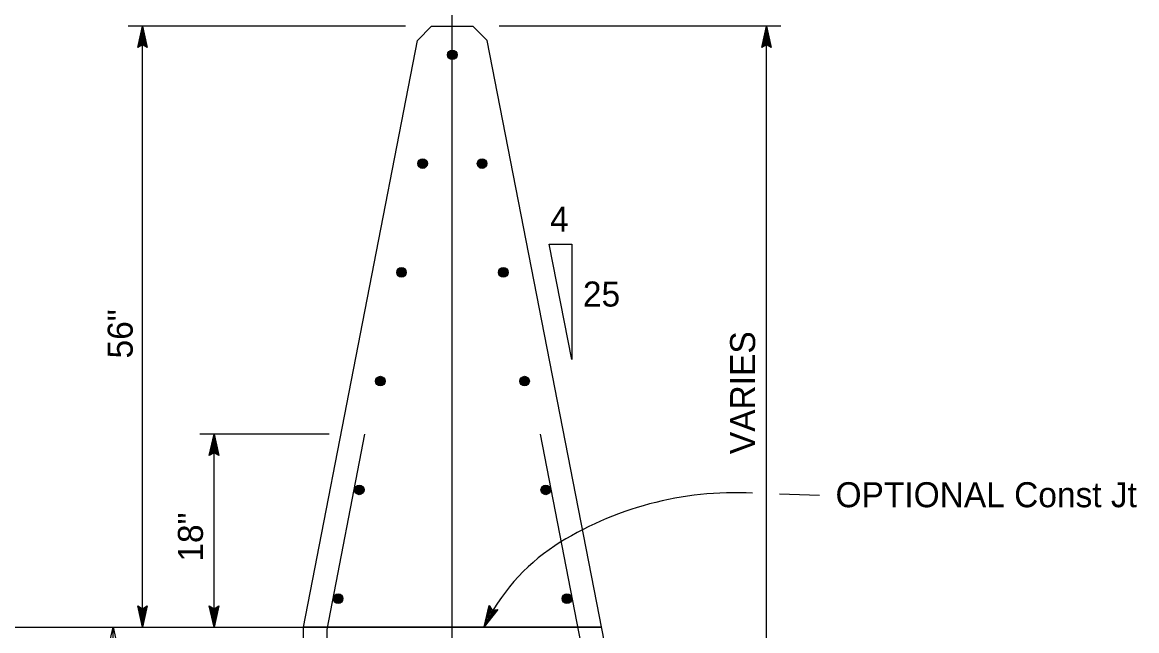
# Model space of a CAD drawing. Extents: x -894 to 866, y -476 to 714.
# Drawn here: x -646.2 to -334.6, y 341.2 to 511.3 of the extents above; entities that cross this region are included whole.
import ezdxf

# ---------------------------------------------------------------- set-up
doc = ezdxf.new("R2010")
doc.units = 0
for name, color, linetype in [('56 Stage 3 Anno', 7, 'Continuous'), ('57 Undefined', 7, 'Continuous'), ('60 Nongeo Data', 7, 'Continuous')]:
    doc.layers.add(name, color=color, linetype=linetype)

msp = doc.modelspace()

# ---------------------------------------------------------------- linework, layer by layer
at = {"layer": '56 Stage 3 Anno'}
for p, q in [((-525.95, 195.2), (-525.95, 549.41)), ((-539.02, 510.2), (-616.57, 510.2)), ((-613.9, 504.2), (-612.57, 510.2)), ((-613.55, 504.42), (-612.57, 508.82)), ((-612.57, 342.2), (-612.57, 510.2)), ((-612.57, 510.2), (-612.57, 510.2)), ((-612.57, 510.2), (-611.23, 504.2)), ((-612.56, 508.81), (-611.59, 504.43)), ((-434.1, 510.2), (-512.87, 510.2)), ((-439.44, 504.2), (-438.1, 510.2)), ((-439.08, 504.42), (-438.1, 508.82)), ((-438.1, 510.2), (-438.1, 510.2)), ((-438.1, 510.2), (-436.77, 504.2)), ((-438.1, 207.2), (-438.1, 510.2)), ((-438.09, 508.81), (-437.12, 504.43)), ((-612.57, 505), (-613.9, 504.2)), ((-613.19, 504.65), (-612.57, 507.44)), ((-612.84, 504.83), (-612.57, 506.06)), ((-612.57, 507.44), (-611.94, 504.61)), ((-612.57, 506.06), (-612.3, 504.85)), ((-611.23, 504.2), (-612.57, 505)), ((-438.1, 505), (-439.44, 504.2)), ((-438.72, 504.65), (-438.1, 507.44)), ((-438.37, 504.83), (-438.1, 506.06)), ((-438.1, 507.44), (-437.47, 504.61)), ((-438.1, 506.06), (-437.83, 504.85)), ((-436.77, 504.2), (-438.1, 505)), ((-613.9, 504.2), (-613.9, 504.2)), ((-611.24, 504.2), (-611.24, 504.2)), ((-439.44, 504.2), (-439.44, 504.2)), ((-436.77, 504.2), (-436.77, 504.2)), ((-492.52, 417), (-498.82, 449.32)), ((-498.82, 449.32), (-492.52, 449.32)), ((-492.52, 449.32), (-492.52, 417)), ((-560.34, 396.2), (-596.57, 396.2)), ((-593.9, 390.2), (-592.57, 396.2)), ((-593.9, 390.2), (-592.57, 396.2)), ((-592.57, 342.2), (-592.57, 396.2)), ((-592.57, 396.2), (-592.57, 396.2)), ((-592.57, 396.2), (-591.23, 390.2)), ((-592.57, 396.2), (-592.57, 396.2)), ((-592.57, 396.2), (-591.23, 390.2)), ((-593.55, 390.42), (-592.57, 394.82)), ((-593.55, 390.42), (-592.57, 394.82)), ((-593.19, 390.65), (-592.57, 393.44)), ((-593.19, 390.65), (-592.57, 393.44)), ((-592.57, 393.44), (-591.94, 390.61)), ((-592.57, 393.44), (-591.94, 390.61)), ((-592.56, 394.81), (-591.59, 390.43)), ((-592.56, 394.81), (-591.59, 390.43)), ((-592.57, 391), (-593.9, 390.2)), ((-592.57, 391), (-593.9, 390.2)), ((-593.9, 390.2), (-593.9, 390.2)), ((-593.9, 390.2), (-593.9, 390.2)), ((-592.84, 390.83), (-592.57, 392.06)), ((-592.84, 390.83), (-592.57, 392.06)), ((-592.57, 392.06), (-592.3, 390.85)), ((-592.57, 392.06), (-592.3, 390.85)), ((-591.23, 390.2), (-592.57, 391)), ((-591.23, 390.2), (-592.57, 391)), ((-591.24, 390.2), (-591.24, 390.2)), ((-591.24, 390.2), (-591.24, 390.2)), ((-434.48, 379.52), (-423.31, 379.09)), ((-612.57, 342.2), (-613.89, 348.2)), ((-613.89, 348.2), (-613.89, 348.2)), ((-613.89, 348.2), (-612.57, 347.4)), ((-612.57, 342.2), (-613.89, 348.2)), ((-613.89, 348.2), (-613.89, 348.2)), ((-613.89, 348.2), (-612.57, 347.4)), ((-612.57, 343.59), (-613.54, 347.97)), ((-612.57, 343.59), (-613.54, 347.97)), ((-612.56, 344.96), (-613.19, 347.79)), ((-612.56, 344.96), (-613.19, 347.79)), ((-612.56, 346.34), (-612.83, 347.55)), ((-612.56, 346.34), (-612.83, 347.55)), ((-612.57, 347.4), (-611.22, 348.2)), ((-611.22, 348.2), (-612.57, 342.2)), ((-612.57, 347.4), (-611.22, 348.2)), ((-611.22, 348.2), (-612.57, 342.2)), ((-611.58, 347.98), (-612.56, 343.58)), ((-611.58, 347.98), (-612.56, 343.58)), ((-611.94, 347.75), (-612.56, 344.96)), ((-611.94, 347.75), (-612.56, 344.96)), ((-612.29, 347.57), (-612.56, 346.34)), ((-612.29, 347.57), (-612.56, 346.34)), ((-611.22, 348.2), (-611.22, 348.2)), ((-611.22, 348.2), (-611.22, 348.2)), ((-592.57, 342.2), (-593.89, 348.2)), ((-593.89, 348.2), (-593.89, 348.2)), ((-593.89, 348.2), (-592.57, 347.4)), ((-592.57, 343.59), (-593.54, 347.97)), ((-592.56, 344.96), (-593.19, 347.79)), ((-592.56, 346.34), (-592.83, 347.55)), ((-592.57, 347.4), (-591.22, 348.2)), ((-591.22, 348.2), (-592.57, 342.2)), ((-591.58, 347.98), (-592.56, 343.58)), ((-591.94, 347.75), (-592.56, 344.96)), ((-592.29, 347.57), (-592.56, 346.34)), ((-591.22, 348.2), (-591.22, 348.2)), ((-517.08, 342.34), (-515.63, 348.31)), ((-513.24, 347.14), (-517.08, 342.34)), ((-516.47, 343.59), (-515.41, 347.94)), ((-513.65, 347.1), (-516.47, 343.58)), ((-515.86, 344.82), (-515.18, 347.63)), ((-514.08, 347.05), (-515.86, 344.82)), ((-515.63, 348.31), (-515.63, 348.31)), ((-515.63, 348.31), (-514.79, 347.01)), ((-515.25, 346.06), (-514.96, 347.26)), ((-514.46, 347.04), (-515.25, 346.06)), ((-514.79, 347.01), (-513.24, 347.14)), ((-513.24, 347.14), (-513.24, 347.14)), ((-622.14, 336.2), (-620.8, 342.2)), ((-620.8, 207.2), (-620.8, 342.2)), ((-620.8, 342.2), (-620.8, 342.2)), ((-620.8, 342.2), (-619.47, 336.2)), ((-612.57, 342.2), (-612.57, 342.2)), ((-612.57, 342.2), (-612.57, 342.2)), ((-592.57, 342.2), (-592.57, 342.2)), ((-517.08, 342.34), (-517.08, 342.34))]:
    msp.add_line(p, q, dxfattribs=at)
for centre, radius, start, end in [((-446.72, 286.18), 93.64, 87.1079, 122.7056), ((-465.59, 317.33), 57.24, 123.6554, 154.0914)]:
    msp.add_arc(centre, radius, start, end, dxfattribs=at)
at = {"layer": '60 Nongeo Data'}
for p, q in [((-535.72, 506.2), (-531.72, 510.2)), ((-531.72, 510.2), (-520.16, 510.2)), ((-516.16, 506.2), (-520.16, 510.2)), ((-567.57, 342.2), (-535.72, 506.2)), ((-457.83, 207.2), (-516.16, 506.2)), ((-550.46, 396.2), (-561.07, 341.57)), ((-467.19, 221.26), (-501.33, 396.2)), ((-776.27, 342.2), (-567.57, 342.2)), ((-567.57, 207.2), (-567.57, 342.2)), ((-484.17, 342.2), (-567.57, 342.2)), ((-567.57, 342.2), (-484.17, 342.2)), ((-561.07, 341.57), (-561.07, 219.7))]:
    msp.add_line(p, q, dxfattribs=at)
for centre, radius in [((-525.95, 502.2), 1.34), ((-525.95, 502.2), 1.24), ((-525.95, 502.2), 1.13), ((-525.95, 502.2), 1.02), ((-525.95, 502.2), 0.914), ((-525.95, 502.2), 0.806), ((-525.95, 502.2), 0.699), ((-525.95, 502.2), 0.591), ((-525.95, 502.2), 0.484), ((-525.95, 502.2), 0.376), ((-525.95, 502.2), 0.269), ((-525.95, 502.2), 0.161), ((-525.95, 502.2), 0.0538), ((-534.25, 471.8), 1.34), ((-534.25, 471.8), 1.24), ((-534.25, 471.8), 1.13), ((-534.25, 471.8), 1.02), ((-534.25, 471.8), 0.914), ((-534.25, 471.8), 0.806), ((-534.25, 471.8), 0.699), ((-534.25, 471.8), 0.591), ((-534.25, 471.8), 0.484), ((-534.25, 471.8), 0.376), ((-534.25, 471.8), 0.269), ((-534.25, 471.8), 0.161), ((-534.25, 471.8), 0.0538), ((-517.61, 471.8), 1.34), ((-517.61, 471.8), 1.24), ((-517.61, 471.8), 1.13), ((-517.61, 471.8), 1.02), ((-517.61, 471.8), 0.914), ((-517.61, 471.8), 0.806), ((-517.61, 471.8), 0.699), ((-517.61, 471.8), 0.591), ((-517.61, 471.8), 0.484), ((-517.61, 471.8), 0.376), ((-517.61, 471.8), 0.269), ((-517.61, 471.8), 0.161), ((-517.61, 471.8), 0.0538), ((-540.16, 441.4), 1.34), ((-540.16, 441.4), 1.24), ((-540.16, 441.4), 1.13), ((-511.67, 441.4), 1.34), ((-511.67, 441.4), 1.24), ((-511.67, 441.4), 1.13), ((-540.16, 441.4), 1.02), ((-540.16, 441.4), 0.914), ((-540.16, 441.4), 0.806), ((-540.16, 441.4), 0.699), ((-540.16, 441.4), 0.591), ((-540.16, 441.4), 0.484), ((-540.16, 441.4), 0.376), ((-540.16, 441.4), 0.269), ((-540.16, 441.4), 0.161), ((-540.16, 441.4), 0.0538), ((-511.67, 441.4), 1.02), ((-511.67, 441.4), 0.914), ((-511.67, 441.4), 0.806), ((-511.67, 441.4), 0.699), ((-511.67, 441.4), 0.591), ((-511.67, 441.4), 0.484), ((-511.67, 441.4), 0.376), ((-511.67, 441.4), 0.269), ((-511.67, 441.4), 0.161), ((-511.67, 441.4), 0.0538), ((-546.06, 411), 1.34), ((-546.06, 411), 1.24), ((-546.06, 411), 1.13), ((-546.06, 411), 1.02), ((-546.06, 411), 0.914), ((-546.06, 411), 0.806), ((-546.06, 411), 0.699), ((-546.06, 411), 0.591), ((-546.06, 411), 0.484), ((-546.06, 411), 0.376), ((-505.74, 411), 1.34), ((-505.74, 411), 1.24), ((-505.74, 411), 1.13), ((-505.74, 411), 1.02), ((-505.74, 411), 0.914), ((-505.74, 411), 0.806), ((-505.74, 411), 0.699), ((-505.74, 411), 0.591), ((-505.74, 411), 0.484), ((-505.74, 411), 0.376), ((-546.06, 411), 0.269), ((-546.06, 411), 0.161), ((-546.06, 411), 0.0538), ((-505.74, 411), 0.269), ((-505.74, 411), 0.161), ((-505.74, 411), 0.0538), ((-551.96, 380.6), 1.34), ((-551.96, 380.6), 1.24), ((-551.96, 380.6), 1.13), ((-551.96, 380.6), 1.02), ((-551.96, 380.6), 0.914), ((-551.96, 380.6), 0.806), ((-551.96, 380.6), 0.699), ((-551.96, 380.6), 0.591), ((-551.96, 380.6), 0.484), ((-551.96, 380.6), 0.376), ((-551.96, 380.6), 0.269), ((-551.96, 380.6), 0.161), ((-551.96, 380.6), 0.0538), ((-499.81, 380.6), 1.34), ((-499.81, 380.6), 1.24), ((-499.81, 380.6), 1.13), ((-499.81, 380.6), 1.02), ((-499.81, 380.6), 0.914), ((-499.81, 380.6), 0.806), ((-499.81, 380.6), 0.699), ((-499.81, 380.6), 0.591), ((-499.81, 380.6), 0.484), ((-499.81, 380.6), 0.376), ((-499.81, 380.6), 0.269), ((-499.81, 380.6), 0.161), ((-499.81, 380.6), 0.0538), ((-557.86, 350.2), 1.34), ((-557.86, 350.2), 1.24), ((-557.86, 350.2), 1.13), ((-557.86, 350.2), 1.02), ((-557.86, 350.2), 0.914), ((-557.86, 350.2), 0.806), ((-557.86, 350.2), 0.699), ((-557.86, 350.2), 0.591), ((-557.86, 350.2), 0.484), ((-557.86, 350.2), 0.376), ((-557.86, 350.2), 0.269), ((-557.86, 350.2), 0.161), ((-557.86, 350.2), 0.0538), ((-493.88, 350.2), 1.34), ((-493.88, 350.2), 1.24), ((-493.88, 350.2), 1.13), ((-493.88, 350.2), 1.02), ((-493.88, 350.2), 0.914), ((-493.88, 350.2), 0.806), ((-493.88, 350.2), 0.699), ((-493.88, 350.2), 0.591), ((-493.88, 350.2), 0.484), ((-493.88, 350.2), 0.376), ((-493.88, 350.2), 0.269), ((-493.88, 350.2), 0.161), ((-493.88, 350.2), 0.0538)]:
    msp.add_circle(centre, radius, dxfattribs=at)

# ---------------------------------------------------------------- texts
at = {"layer": '57 Undefined'}
for s, p in [('4', (-498.61, 452.79)), ('25', (-489.43, 431.84)), ('OPTIONAL Const Jt', (-418.79, 375.75))]:
    msp.add_text(s, height=7, dxfattribs=at).set_placement(p)
for s, p in [('56"', (-615.31, 417.33)), ('VARIES', (-441.27, 390.59)), ('18"', (-595.67, 360.54))]:
    msp.add_text(s, height=7, rotation=90, dxfattribs=at).set_placement(p)

doc.saveas('drawing.dxf')
